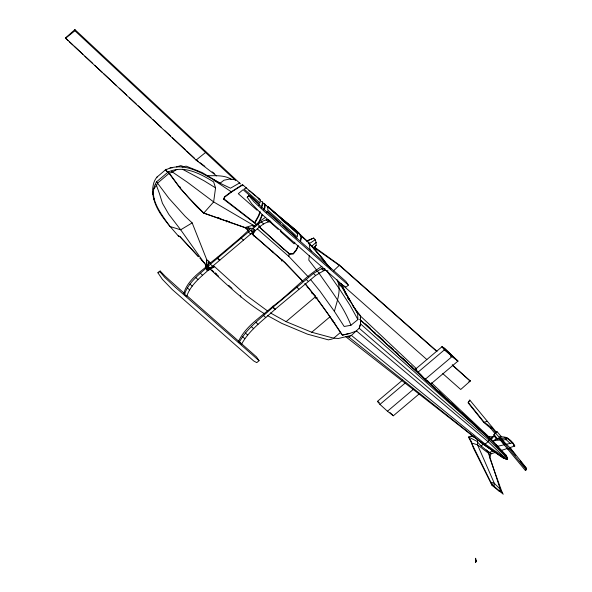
<?xml version="1.0" encoding="UTF-8"?>
<svg xmlns="http://www.w3.org/2000/svg" width="592" height="592" viewBox="0 0 592 592"><rect width="100%" height="100%" fill="white"/><g stroke="black" fill="none" stroke-linecap="round" stroke-linejoin="round"><path stroke-width="0.89" d="M313.368 248.877L316.135 245.266L316.135 242.409L315.203 239.738L313.723 238.058L306.73 240.877M475.85 560.039L475.716 561.993L475.679 560.602M216.554 175.883L196.085 160.121L65.401 38.029L74.91 29.6L240.463 183.89M235.757 180.664L74.903 30.762L74.91 29.6M271.676 222.481L270.248 221.66C262.226 222.451 257.15 230.051 250.653 234.069L212.624 266.245C203.056 275.361 191.098 283.331 186.672 296.422L184.445 294.202M196.085 159.736L196.085 160.121L205.587 152.462L205.594 151.308M183.794 293.44C186.983 281.925 196.929 274.355 205.794 267.162L206.778 259.777L192.171 222.888L185.2 216.376L168.779 198.165L156.554 181.825L168.076 172.08L180.308 188.419L196.729 206.623L203.692 213.135L244.807 227.602L253.028 228.534L255.263 230.562L252.614 234.491L284.678 262.5L303.067 281.644M219.824 260.154L217.597 258.134L217.604 257.165L210.404 262.87L210.397 264.224C200.829 273.341 188.863 281.304 184.445 294.402M219.543 259.429L219.543 260.399L217.308 258.378L217.316 257.409L241.225 237.177L250.453 228.416M238.295 341.976C245.243 326.259 260.739 317.245 273.075 306.145L273.067 307.107L275.295 309.135C263.455 320.094 249.528 329.707 241.595 344.107L239.36 341.887M241.225 237.177L241.225 238.147L243.453 240.167M248.433 230.695L248.425 232.049L250.653 234.069M328.02 270.981L325.437 270.389L323.706 270.722L315.632 275.472L275.006 309.379L272.779 307.352L272.786 306.39C289.717 293.891 304.073 277.285 321.959 266.326M298.338 246.006L296.525 249.928L293.388 253.961L289.444 254.035L259.015 226.61M301.084 236.926L300.514 241.307L301.365 237.177L298.856 233.196L295.223 229.548L272.49 210.752M314.766 247.323L339.512 265.142L333.4 270.951M442.749 373.589L460.731 389.484L470.24 381.056L452.258 364.776M477.566 439.242L477.529 444.821L494.35 483.361L500.196 489.17L503.222 494.216L494.024 486.254L490.687 482.058L468.568 437.014L471.099 436.104L473.852 436.193M488.696 451.718L489.525 456.98M505.923 455.078L505.908 456.232L503.607 458.186L484.041 444.703L348.806 337.018L345.536 336.537L483.472 444.414L503.607 458.186L507.551 459.547L507.573 457.971L505.923 455.078L489.813 437.703L431.45 382.809M506.419 458.948L506.419 459.333L503.607 457.801M475.539 558.818C475.635 562.326 475.036 555.059 475.961 560.565L475.961 561.63L475.909 561.238M152.595 194.516C152.492 188.3 152.803 181.285 157.465 176.623M477.596 439.508L477.544 442.113L481.17 445.983L488.977 452.488L493.536 451.067L484.189 444.533M198.586 256.773L179.679 236.349L178.259 235.912C167.388 223.169 153.809 209.649 152.655 192.008M507.573 457.971L507.551 459.547L485.188 444.111L351.389 335.398L338.469 338.469L333.688 338.187L311.732 332.253L286.084 321.648L270.389 312.916M475.42 559.255L475.428 559.455M475.731 562.4L475.62 558.263M267.924 206.83L267.754 210.019L297.354 236.881L297.746 233.892L295.785 231.568L269.308 207.54L267.924 206.83L297.746 233.892M242.491 185.496L242.542 184.615L231.294 191.741L224.472 196.818L223.591 199.201L256.765 224.768M242.772 185.755L242.542 184.615M475.502 559.203L475.45 558.552M156.554 181.825C147.038 197.395 161.387 213.927 169.919 226.477L180.678 229.8L205.809 265.231L208.591 267.754L214.585 266.666L246.072 295.164L267.503 310.933M309.298 255.685L308.795 260.088L316.683 270.218M168.195 171.976C183.949 164.768 200.251 173.678 213.645 181.907L215.555 187.864L213.638 201.909L203.811 213.039L188.767 197.839L180.419 188.323L169.312 173.182L165.375 170L170.792 167.691L172.339 167.862M261.205 207.851L262.626 202.027L261.176 201.369M261.479 208.11L262.485 205.239L262.626 202.027M263.714 210.13L265.135 204.299L263.965 203.707L295.223 229.74M264.284 208.428L264.565 208.68L264.994 207.518L265.135 204.299M475.753 559.092L475.62 558.693M526.266 469.759L526.599 468.339L510.866 448.692L504.495 442.291L500.255 437.088L498.819 438.346L525.4 470.485L526.266 469.759L499.685 437.614M308.21 276.782L288.859 256.454L289.17 253.591L283.871 249.165M337.906 281.067L349.028 298.538L357.649 313.782L357.908 319.562L350.93 325.26L344.189 326.495L334.399 311.385C336.87 301.254 342.072 289.547 336.892 279.565M489.969 457.076L490.886 453.872L490.265 452.295M223.591 199.201L224.153 199.016L224.745 197.069L231.576 191.993L242.824 184.867L255.603 196.122M360.513 323.861L359.174 328.242L489.229 440.315L507.566 458.363L505.916 455.847L489.806 439.057L360.513 323.861L360.343 315.936L416.694 368.934M280.889 229.763L280.393 231.398L294.046 243.793L294.86 242.143M208.184 265.223L208.007 262.759L208.584 261.05M208.406 264.58L208.858 261.301M260.051 212.373L258.904 215.784L254.886 223.058L254.612 222.614L258.623 215.532L260.058 211.27M258.142 223.828L262.278 214.393M259.333 222.133L262.559 214.652M266.777 212.78L267.347 211.203L280.445 223.095M226.433 221.919L227.069 220.365M258.904 205.631L259.548 204.122L243.097 189.699L238.302 193.702L256.98 210.153M289.17 253.591L293.114 253.709L296.252 249.676L298.057 245.754M495.356 433.196L493.943 434.661L494.15 436.052L496.51 438.783L497.872 439.205L501.017 436.274L497.088 431.731L494.949 433.492L490.701 428.297L483.76 422.385L468.028 402.738L469.796 400.096L496.385 432.234L495.807 432.759L491.567 427.565L484.041 422.14L468.316 402.493L469.796 400.096M525.4 470.485L526.599 468.339M254.523 230.665L252.614 234.491L251.311 233.344M239.36 342.08C247.293 327.687 261.22 318.067 273.067 307.107M153.291 189.477L156.488 185.496L157.672 183.032L169.194 173.278M205.794 267.162L208.391 264.002L210.404 262.87M209.583 267.288L206.667 270.292M316.135 245.266L313.664 248.181L328.501 266.437M251.674 231.576L254.627 229.511M348.806 337.018L351.389 335.398L359.292 328.146L360.632 323.765L360.461 315.832L352.714 305.627M498.405 447.559L498.664 447.286L495.682 444.577M498.819 438.228L497.872 439.205L493.943 434.661L497.088 431.731M156.614 177.415L166.219 169.216M494.949 433.492L495.519 432.967M315.728 298.657L317.068 297.428M316.135 242.409L312.014 245.946L309.024 243.882L315.203 239.738M186.487 295.327L256.565 356.954L259.059 360.691L256.75 362.644L253.672 360.935L172.08 289.377L162.341 279.261L157.909 272.786L160.195 271.055L165.212 276.272L185.104 294.106M247.212 197.217L249.506 195.493L264.002 209.39L345.876 281.392L348.362 285.129L346.061 287.083L342.983 285.374L261.39 213.816L251.652 203.692L247.212 197.217L249.506 195.493M160.195 271.055L157.909 272.786M281.54 261.013L282.695 260.036M272.779 307.352L313.405 273.452L321.478 268.694L324.934 268.761M286.084 321.648L315.469 296.784L304.961 283.664M311.732 332.253L329.996 316.801L315.469 296.784M333.688 338.187L340.422 332.482L329.996 316.801M419.713 393.451L393.325 415.776L387.464 411.233L379.938 404.403L377.437 401.361L402.545 380.116M415.466 369.179L441.972 346.757L444.481 348.451L457.853 361.172L430.776 384.082L425.204 379.302L415.466 369.179L416.724 370.03M379.938 404.403L405.749 382.573M417.967 372.227L444.474 349.805L457.853 361.172M450.593 356.665L452.007 355.474M387.464 411.233L413.556 389.166M425.204 379.302L451.999 356.636M483.76 422.385L487.29 421.289M481.17 445.983L483.472 444.03L480.867 441.632M494.897 435.164L490.405 439.22L494.15 436.052M493.388 441.158L496.629 438.413M493.151 441.625L496.51 438.783M499.863 437.251L501.017 436.274M498.087 447.774L498.664 447.286M507.906 449.298L508.772 448.566L510.866 448.692L510.578 448.936L515.639 455.248M270.159 220.86L268.021 219.639C259.999 220.424 254.915 228.024 248.425 232.049L210.397 264.224L212.624 266.245M65.401 38.413L74.903 30.762M468.886 381.766L470.24 380.671M169.948 168.091C188.367 162.867 204.625 175.239 220.069 183.224L224.02 180.197L229.363 179.102L234.684 179.657M313.886 248.063L315.107 247.175M264.876 217.797L259.392 221.6L253.043 227.187L253.058 225.256L254.168 226.262M492.056 427.254L490.701 428.297L491.19 427.986M504.495 442.291L503.148 443.334L503.629 443.023L502.046 441.07M192.171 222.888L180.678 229.8L168.772 214.289L162.437 203.256L159.477 193.688L156.488 185.496L155.652 184.541M177.03 169.386L172.161 172.235L169.312 173.182M306.908 241.196L313.723 238.058M239.738 182.884L230.473 188.197L214.267 180.449M176.49 166.951L180.738 165.642L182.499 166.167M356.695 330.913L349.657 333.459L342.354 335.183L340.422 332.482M490.886 453.872L496.007 452.184M501.128 450.505L507.951 448.262M509.66 447.7L514.781 446.013C511.999 440.307 506.182 435.742 499.522 436.992M254.841 226.669L253.169 225.152L244.807 227.602L248.714 231.05M349.768 333.355L342.465 335.087C330.654 317.453 318.703 299.87 305.08 283.568M496.769 446.501L504.813 444.629M506.597 444.215L512.857 442.757L512.554 443.031L507.263 438.221L505.028 437.162L506.116 439.664L510.504 443.652M182.158 167.04L186.132 166.145L202.146 172.553L220.069 183.224M332.401 338.95L328.39 339.86L307.477 334.162L281.777 323.373L267.651 315.662M347.445 298.146L348.355 297.983L349.028 298.538M494.35 440.455L506.116 439.664L507.84 438.206L500.506 438.265M489.495 438.354L492.248 438.332M206.845 175.683C215.029 175.861 223.931 174.818 231.243 179.198M488.518 436.652L493.106 436.792M248.795 190.779L249.92 191.024L259.969 199.326M298.856 233.196L309.172 243.023L309.993 249.513L311.718 251.659M205.513 264.15L208.584 266.933M264.239 204.151L265.416 204.551M203.811 213.039L244.925 227.506M471.099 436.104L475.147 437.569M179.672 236.652L178.259 235.912M333.348 322.263L334.939 323.025M513.316 445.295L514.781 446.013L512.998 443.623M498.464 490.635L499.877 491.375L500.196 489.17L488.689 453.391L477.529 444.821L471.609 442.986L473.496 448.233L492.048 485.314L498.464 490.635L502.112 492.433L489.739 457.875M483.472 444.414L484.041 444.703L485.188 444.111L488.067 441.676L489.806 439.057L489.813 437.703L488.666 437.91L359.899 319.562M477.552 441.632L468.568 437.014L471.72 442.128M253.169 225.152L213.638 201.909L187.331 182.195L171.325 171.28M182.425 169.231L204.062 180.782L215.555 187.864M332.023 320.353L333.599 321.323M218.285 217.479L221.778 219.713M179.021 186.332L180.419 187.242M264.617 313.849C244.326 301.557 227.247 284.989 209.931 268.975M213.66 179.975L231.576 191.993M377.437 401.361L379.324 402.627M165.257 170.096L168.076 172.08M314.004 247.582L339.512 265.527L436.348 351.1M196.818 160.284L198.283 161.387M199.741 162.489L204.862 166.345M212.173 171.858L214.363 173.515M246.435 187.797L244.082 189.04L259.977 202.96L260.399 200L256.913 197.306M309.172 243.023L302.497 237.229M307.204 287.127L308.639 288.223M224.153 199.016L254.612 222.614M281.836 219.972L291.923 227.868M311.385 292.729L312.835 293.876M258.689 199.156L260.073 200.296M264.676 204.292L266.097 205.468M356.576 331.017L488.067 441.676L504.754 457.594M314.263 295.045L315.669 296.237M257.32 228.882L288.859 256.454M252.732 234.395L284.796 262.404L302.549 280.867M348.362 285.129L264.269 211.381L253.953 201.746L248.943 195.76M259.059 360.691L174.966 286.942L164.65 277.308L159.633 271.321M339.512 265.142L437.044 351.33M452.258 365.16L470.24 381.056M341.073 283.738L426.839 359.536M210.685 263.225L206.778 259.777L205.787 268.509L208.014 270.537L214.585 266.666L213.283 265.519M294.083 229.555L297.147 232.338M267.747 206.46L272.209 210.508M263.018 202.908L264.128 203.922M282.399 224.864L296.888 238.014M323.21 268.361L325.437 270.389M268.021 219.639L270.248 221.66M268.99 221.053L278.159 229.37M321.478 268.694L323.706 270.722M266.008 219.721L268.243 221.741M317.149 271.136L319.377 273.164M261.398 221.911L263.632 223.931M313.405 273.452L315.632 275.472M257.934 224.472L260.162 226.499M258.748 226.566L283.871 249.358M306.197 279.461L308.425 281.489M250.727 230.295L252.954 232.316M296.688 287.12L298.923 289.148M263.558 315.536L265.786 317.564M208.088 266.37L210.323 268.391M215.296 273.023L216.642 274.244M211.699 269.952L213.734 271.802M215.088 273.03L218.485 276.109M228.667 285.351L232.064 288.43M206.349 267.665L208.021 269.182L208.591 267.754L208.303 266.874M255.781 322.203L258.016 324.224M200.318 273.223L202.545 275.25M251.459 326.717L253.694 328.738M195.715 277.485L197.943 279.505M245.421 333.044L247.648 335.072M189.951 284.071L192.185 286.091M242.542 336.611L244.777 338.639M187.353 287.89L189.588 289.91M360.01 319.465L488.785 437.806M367.306 325.585L370.022 328.094M380.871 338.099L383.586 340.6M391.726 348.111L393.081 349.361M395.796 351.863L397.831 353.742M403.256 358.745L407.326 362.496M410.715 365.627L412.076 366.877M417.501 371.887L420.89 375.01M426.995 380.641L430.384 383.771M432.419 385.651L435.135 388.152M439.205 391.904L444.629 396.906M446.664 398.786L448.699 400.666M451.415 403.167L458.201 409.42M461.59 412.55L467.695 418.181M469.049 419.432L472.438 422.562M475.835 425.685L481.259 430.695M483.294 432.567L486.683 435.697M365.153 323.809L370.577 328.812M373.974 331.942L375.328 333.192M377.363 335.072L384.822 341.954M388.892 345.706L393.643 350.087M395.678 351.966L398.394 354.467M401.102 356.969L407.888 363.222M410.604 365.723L422.133 376.364M424.841 378.865L430.946 384.497M432.308 385.747L435.697 388.877M437.051 390.128L445.191 397.632M446.553 398.882L458.756 410.145M460.791 412.025L481.141 430.791M483.176 432.671L486.572 435.793M65.401 38.029L68.095 40.537M69.449 41.795L72.816 44.933M74.163 46.183L82.917 54.338M84.937 56.225L92.352 63.122M95.046 65.631L102.453 72.535M103.8 73.785L116.602 85.707M119.295 88.215L126.703 95.12M129.396 97.628L136.138 103.903M138.158 105.783L150.953 117.704M152.973 119.584L161.061 127.11M164.428 130.247L170.489 135.894M172.509 137.781L185.311 149.695M186.658 150.953L194.738 158.478M295.223 229.548L299.138 233.255L301.365 237.177M390.076 412.609L393.325 415.776M486.372 449.927L488.977 452.488M360.461 315.832L357.272 312.561L347.356 296.481M489.836 439.131L488.666 437.91L489.91 439.271M272.009 250.978L273.282 252.318M199.844 258.112L204.255 262.804M427.683 380.782L430.776 384.082M179.679 236.349L198.335 256.528M201.443 259.888L203.929 262.574M229.178 221.534L230.369 222.829M308.425 242.875L322.729 258.526L327.28 265.29M495.667 433.196L499.604 437.74M441.972 346.757L444.474 349.805M330.965 269.049L312.014 245.946L313.249 247.619M310.519 279.505L319.924 291.094L334.399 311.385M520.131 460.865L526.31 468.575M318.94 273.112C330.395 289.851 343.523 306.271 350.93 325.26M246.553 227.913L248.803 230.806M326.954 271.062L339.283 288.696L350.013 305.287L357.908 319.562M251.681 232.752L254.212 236.415M339.408 284.493L340.4 285.988M344.877 292.737L346.364 294.986M290.576 253.776L290.85 254.22M475.583 561.719L475.679 562.193M248.522 227.543L249.75 229.8M341.85 285.825L349.347 300.048M341.258 283.849L350.205 301.417M240.352 295.571L240.914 297.014M153.409 197.232L154.209 199.733M475.509 559.595L475.842 560.913M475.968 561.497L475.938 560.513M494.35 483.361L494.024 486.254L492.048 485.314L490.687 482.058L494.35 483.361M444.599 348.355L442.091 346.66L444.592 349.709L452.118 356.539L457.971 361.076L444.599 348.355"/></g></svg>
